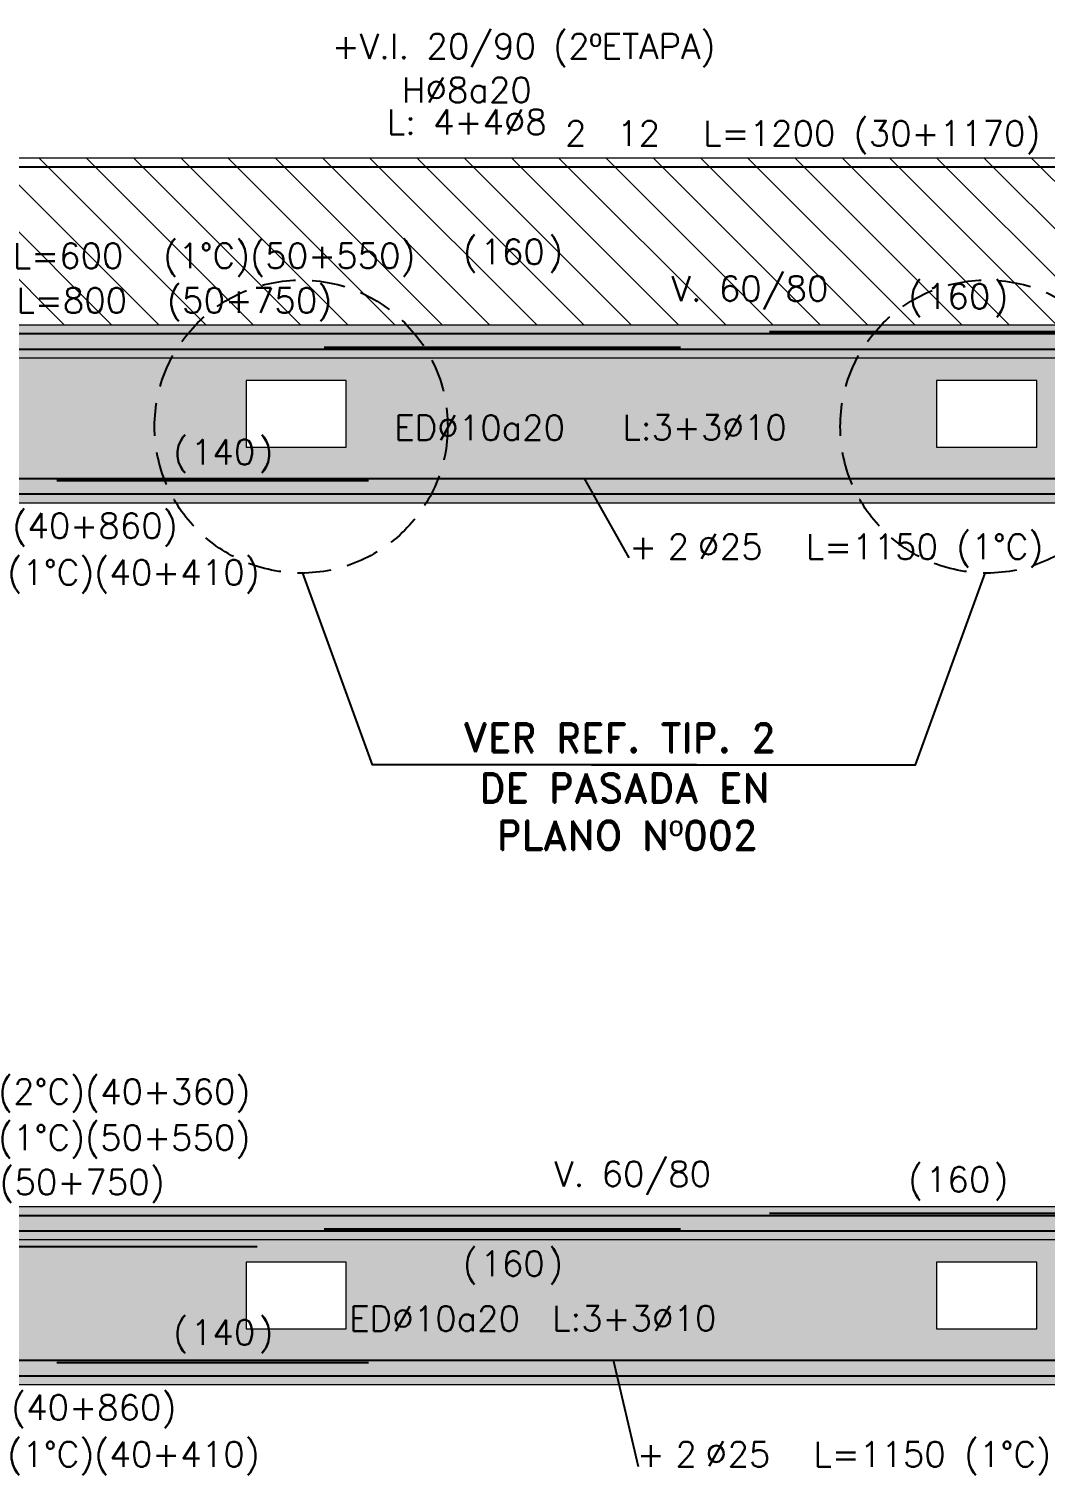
# Model space of a CAD drawing. Extents: x -58 to 5689, y 66 to 4123.
# Drawn here: x 612 to 1068, y 2899 to 3548 of the extents above; entities that cross this region are included whole.
import ezdxf
from ezdxf.enums import TextEntityAlignment as Align
from ezdxf.xclip import XClip

# ---------------------------------------------------------------- set-up
doc = ezdxf.new("R2010")
doc.units = 0
doc.header["$LTSCALE"] = 30
doc.header["$MEASUREMENT"] = 0
doc.header["$XCLIPFRAME"] = 0
doc.linetypes.add("EJE3-3'$0$DASHED", pattern=[0.75, 0.5, -0.25])
doc.linetypes.add("EJE3-3'$0$RLE-PROYECCION", pattern=[0.71438, 0.47625, -0.23813])
doc.layers.get('0').update_dxf_attribs({"linetype": 'CONTINUOUS'})
for name, color, linetype in [("EJE3-3'$0$CORTES", 5, 'CONTINUOUS'), ("EJE3-3'$0$RLA-CONTORNOS", 3, 'CONTINUOUS'), ("EJE3-3'$0$RLA-FE", 7, 'CONTINUOUS'), ("EJE3-3'$0$RLA-TEXTOS-FE", 9, 'CONTINUOUS')]:
    doc.layers.add(name, color=color, linetype=linetype)
doc.layers.add("EJE3-3'$0$RLA-ACHURADO", color=30, linetype="EJE3-3'$0$RLE-PROYECCION", lineweight=15, transparency=0.7)
doc.layers.add("EJE3-3'$0$RLA-CONTORNO", color=30, linetype='CONTINUOUS', lineweight=15)
doc.layers.add("EJE3-3'$0$RLA-TEXTOS-1", color=9, linetype='CONTINUOUS', lineweight=9)
doc.styles.add("EJE3-3'$0$RomanD", font='romand.shx', dxfattribs={"height": 31.5})
doc.styles.add("EJE3-3'$0$RomanS", font='romans.shx', dxfattribs={"height": 11.25})
pattern_1 = [(0, (-1824.927, -1302.188), (20.32, 5.08), [1.676, -13.564, 1.676, -13.564, -81.28]), (0, (-1824.927, -1302.188), (20.32, 5.08), [-30.48, 1.676, -28.804, 1.676, -13.564, -35.56]), (0, (-1824.927, -1302.188), (20.32, 5.08), [-76.2, 1.676, -8.484, 1.676, -23.724]), (120, (-1817.307, -1299.648), (-14.559409, 15.057636), [1.676, -13.564, 1.676, -13.564, -81.28]), (120, (-1817.307, -1299.648), (-14.559409, 15.057636), [-30.48, 1.676, -28.804, 1.676, -13.564, -35.56]), (120, (-1817.307, -1299.648), (-14.559409, 15.057636), [-76.2, 1.676, -8.484, 1.676, -23.724]), (240, (-1814.767, -1289.488), (-5.760591, -20.137636), [1.676, -13.564, 1.676, -13.564, -81.28]), (240, (-1814.767, -1289.488), (-5.760591, -20.137636), [-30.48, 1.676, -28.804, 1.676, -13.564, -35.56]), (240, (-1814.767, -1289.488), (-5.760591, -20.137636), [-76.2, 1.676, -8.484, 1.676, -23.724])]

# ---------------------------------------------------------------- blocks, each defined once
blk = doc.blocks.new('*U210')
at = {"layer": "EJE3-3'$0$RLA-FE"}
for p, q in [((0, 0), (668.21, 0)), ((668.21, 0), (718.21, 0))]:
    blk.add_line(p, q, dxfattribs=at)
at = {"layer": "EJE3-3'$0$RLA-FE", "color": 3, "style": "EJE3-3'$0$RomanS", "flags": 8}
for tag, p in [('F=', (124.73, 9.32)), ('NUM', (139.14, 9.32))]:
    blk.add_attdef(tag, text='', height=11.25, dxfattribs=at).set_placement(p, align=Align.RIGHT)
at = {"layer": "EJE3-3'$0$RLA-FE", "color": 3, "style": "EJE3-3'$0$RomanS"}
for tag, p, flags in [('PHI', (143.03, 9.54), 14), ('DIAM', (152.89, 9.32), 12), ('MINUS', (174.91, 9.32), 13), ('TEXTO_FE1', (182.36, 9.32), 8), ('MARK', (188.3, 9.32), 13), ('TEXTO_FE2', (244.28, 9.34), 8), ('TIPO', (373.8, -75.78), 13), ('NVECES', (359.93, -94.72), 13), ('NUMFE', (363.86, -114.48), 13), ('CAPA', (372.06, -133.6), 13), ('DESPLAZA', (278.34, -151.59), 13), ('ESPACIO', (284.39, -169.95), 13), ('CANT', (298.23, -188.75), 13)]:
    blk.add_attdef(tag, p, '', height=11.25, dxfattribs=dict(at, flags=flags))
blk = doc.blocks.new('*U217')
at = {"layer": "EJE3-3'$0$RLA-FE"}
for q in [(0, 0), (1068.21, 0)]:
    blk.add_line((0, 0), q, dxfattribs=at)
at = {"layer": "EJE3-3'$0$RLA-FE", "color": 3, "style": "EJE3-3'$0$RomanS", "flags": 8}
for tag, p in [('F=', (240.55, 9.32)), ('NUM', (254.96, 9.32))]:
    blk.add_attdef(tag, text='', height=11.25, dxfattribs=at).set_placement(p, align=Align.RIGHT)
at = {"layer": "EJE3-3'$0$RLA-FE", "color": 3, "style": "EJE3-3'$0$RomanS"}
for tag, p, flags in [('PHI', (258.85, 9.54), 14), ('DIAM', (268.71, 9.32), 12), ('MINUS', (290.73, 9.32), 13), ('TEXTO_FE1', (295.36, 9.32), 8), ('MARK', (304.12, 9.32), 13), ('TEXTO_FE2', (374.94, 9.34), 8), ('TIPO', (573.8, -75.78), 13), ('NVECES', (559.93, -94.72), 13), ('NUMFE', (563.86, -114.48), 13), ('CAPA', (572.06, -133.6), 13), ('DESPLAZA', (278.34, -151.59), 13), ('ESPACIO', (284.39, -169.95), 13), ('CANT', (298.23, -188.75), 13)]:
    blk.add_attdef(tag, p, '', height=11.25, dxfattribs=dict(at, flags=flags))
blk = doc.blocks.new('*U214')
at = {"layer": "EJE3-3'$0$RLA-FE", "color": 6}
blk.add_line((0, 1), (160, 1), dxfattribs=at)
at = {"layer": "EJE3-3'$0$RLA-FE", "color": 3, "style": "EJE3-3'$0$RomanS", "flags": 8}
for tag, p in [('(', (65.66, 10.51)), ('EMP', (84.68, 10.51)), (')', (103.99, 10.51))]:
    blk.add_attdef(tag, text='', height=11.25, dxfattribs=at).set_placement(p, align=Align.CENTER)
blk = doc.blocks.new('*U211')
at = {"layer": "EJE3-3'$0$RLA-FE"}
for p, q in [((0, 0), (468.21, 0)), ((468.21, 0), (518.21, 0)), ((518.21, 0), (550, 0)), ((550, 0), (550, 0))]:
    blk.add_line(p, q, dxfattribs=at)
at = {"layer": "EJE3-3'$0$RLA-FE", "color": 3, "style": "EJE3-3'$0$RomanS", "flags": 8}
for tag, p in [('F=', (124.08, 36.32)), ('NUM', (138.49, 36.32))]:
    blk.add_attdef(tag, text='', height=11.25, dxfattribs=at).set_placement(p, align=Align.RIGHT)
at = {"layer": "EJE3-3'$0$RLA-FE", "color": 3, "style": "EJE3-3'$0$RomanS"}
for tag, p, flags in [('PHI', (142.38, 36.54), 14), ('DIAM', (152.24, 36.32), 12), ('MINUS', (174.26, 36.32), 13), ('TEXTO_FE1', (183.24, 36.32), 8), ('MARK', (187.65, 36.32), 13), ('TEXTO_FE2', (243.67, 36.34), 8), ('TIPO', (273.8, -75.78), 13), ('NVECES', (259.93, -94.72), 13), ('NUMFE', (263.86, -114.48), 13), ('CAPA', (272.06, -133.6), 13), ('DESPLAZA', (278.34, -151.59), 13), ('ESPACIO', (284.39, -169.95), 13), ('CANT', (298.23, -188.75), 13)]:
    blk.add_attdef(tag, p, '', height=11.25, dxfattribs=dict(at, flags=flags))
blk = doc.blocks.new('*U218')
at = {"layer": "EJE3-3'$0$RLA-FE"}
for q in [(0, 0), (1068.21, 0)]:
    blk.add_line((0, 0), q, dxfattribs=at)
at = {"layer": "EJE3-3'$0$RLA-FE", "color": 3, "style": "EJE3-3'$0$RomanS", "flags": 8}
for tag, p in [('F=', (440.69, 36.32)), ('NUM', (455.1, 36.32))]:
    blk.add_attdef(tag, text='', height=11.25, dxfattribs=at).set_placement(p, align=Align.RIGHT)
at = {"layer": "EJE3-3'$0$RLA-FE", "color": 3, "style": "EJE3-3'$0$RomanS"}
for tag, p, flags in [('PHI', (459, 36.54), 14), ('DIAM', (468.85, 36.32), 12), ('MINUS', (490.87, 36.32), 13), ('TEXTO_FE1', (494.85, 36.32), 8), ('MARK', (504.26, 36.32), 13), ('TEXTO_FE2', (562.37, 36.34), 8), ('TIPO', (573.8, -75.78), 13), ('NVECES', (559.93, -94.72), 13), ('NUMFE', (563.86, -114.48), 13), ('CAPA', (572.06, -133.6), 13), ('DESPLAZA', (278.34, -151.59), 13), ('ESPACIO', (284.39, -169.95), 13), ('CANT', (298.23, -188.75), 13)]:
    blk.add_attdef(tag, p, '', height=11.25, dxfattribs=dict(at, flags=flags))
blk = doc.blocks.new('*U213')
at = {"layer": "EJE3-3'$0$RLA-FE", "color": 6}
blk.add_line((0, 1), (160, 1), dxfattribs=at)
at = {"layer": "EJE3-3'$0$RLA-FE", "color": 3, "style": "EJE3-3'$0$RomanS", "flags": 8}
for tag, p in [('(', (65.66, -20.28)), ('EMP', (84.68, -20.28)), (')', (103.99, -20.28))]:
    blk.add_attdef(tag, text='', height=11.25, dxfattribs=at).set_placement(p, align=Align.CENTER)
blk = doc.blocks.new('*U212')
at = {"layer": "EJE3-3'$0$RLA-FE"}
for p, q in [((0, -40), (0, 0)), ((0, 0), (278.21, 0)), ((278.21, 0), (328.21, 0)), ((328.21, 0), (360, 0)), ((360, 0), (360, 0))]:
    blk.add_line(p, q, dxfattribs=at)
at = {"layer": "EJE3-3'$0$RLA-FE", "color": 3, "style": "EJE3-3'$0$RomanS", "flags": 8}
for tag, p in [('F=', (125.43, 63.98)), ('NUM', (139.84, 63.98))]:
    blk.add_attdef(tag, text='', height=11.25, dxfattribs=at).set_placement(p, align=Align.RIGHT)
at = {"layer": "EJE3-3'$0$RLA-FE", "color": 3, "style": "EJE3-3'$0$RomanS"}
for tag, p, flags in [('PHI', (143.73, 64.2), 14), ('DIAM', (153.59, 63.98), 12), ('MINUS', (175.61, 63.98), 13), ('TEXTO_FE1', (183.35, 63.98), 8), ('MARK', (189, 63.98), 13), ('TEXTO_FE2', (243.67, 64), 8), ('TIPO', (178.8, -75.78), 13), ('NVECES', (164.93, -94.72), 13), ('NUMFE', (168.86, -114.48), 13), ('CAPA', (177.06, -133.6), 13), ('DESPLAZA', (278.34, -151.59), 13), ('ESPACIO', (284.39, -169.95), 13), ('CANT', (298.23, -188.75), 13)]:
    blk.add_attdef(tag, p, '', height=11.25, dxfattribs=dict(at, flags=flags))
blk = doc.blocks.new('*U215')
at = {"layer": "EJE3-3'$0$RLA-FE"}
blk.add_line((0, 0), (778.21, 0), dxfattribs=at)
at = {"layer": "EJE3-3'$0$RLA-FE", "color": 3, "style": "EJE3-3'$0$RomanS", "flags": 8}
for tag, p in [('F=', (115.14, -19.89)), ('NUM', (129.55, -19.89))]:
    blk.add_attdef(tag, text='', height=11.25, dxfattribs=at).set_placement(p, align=Align.RIGHT)
at = {"layer": "EJE3-3'$0$RLA-FE", "color": 3, "style": "EJE3-3'$0$RomanS"}
for tag, p, flags in [('PHI', (133.45, -19.68), 12), ('DIAM', (143.3, -19.89), 12), ('MINUS', (165.32, -19.89), 13), ('MARK', (178.71, -19.89), 13), ('TEXTO_FE1', (182.01, -19.89), 8), ('TEXTO_FE2', (249.54, -19.88), 8), ('TIPO', (428.8, -57.92), 13), ('NVECES', (414.93, -76.86), 13), ('NUMFE', (418.86, -96.62), 13), ('CAPA', (427.06, -115.74), 13), ('DESPLAZA', (277.18, -134.17), 13), ('ESPACIO', (283.22, -152.53), 13), ('CANT', (297.06, -171.33), 13)]:
    blk.add_attdef(tag, p, '', height=11.25, dxfattribs=dict(at, flags=flags))
blk = doc.blocks.new('*U72')
at = {"layer": "EJE3-3'$0$RLA-FE"}
for p, q in [((0, 40), (0, 0)), ((0, 0), (328.21, 0)), ((328.21, 0), (378.21, 0)), ((378.21, 0), (410, 0)), ((410, 0), (410, 0))]:
    blk.add_line(p, q, dxfattribs=at)
at = {"layer": "EJE3-3'$0$RLA-FE", "color": 3, "style": "EJE3-3'$0$RomanS", "flags": 8}
for tag, p in [('F=', (113.44, -47.89)), ('NUM', (127.85, -47.89))]:
    blk.add_attdef(tag, text='', height=11.25, dxfattribs=at).set_placement(p, align=Align.RIGHT)
at = {"layer": "EJE3-3'$0$RLA-FE", "color": 3, "style": "EJE3-3'$0$RomanS"}
for tag, p, flags in [('PHI', (131.74, -47.68), 12), ('DIAM', (141.6, -47.89), 12), ('MINUS', (163.62, -47.89), 13), ('MARK', (177.01, -47.89), 13), ('TEXTO_FE1', (180.31, -47.89), 8), ('TEXTO_FE2', (247.83, -47.88), 8), ('TIPO', (203.8, -57.92), 13), ('NVECES', (189.93, -76.86), 13), ('NUMFE', (193.86, -96.62), 13), ('CAPA', (202.06, -115.74), 13), ('DESPLAZA', (277.18, -134.17), 13), ('ESPACIO', (283.22, -152.53), 13), ('CANT', (297.06, -171.33), 13)]:
    blk.add_attdef(tag, p, '', height=11.25, dxfattribs=dict(at, flags=flags))
blk = doc.blocks.new('*U216')
at = {"layer": "EJE3-3'$0$RLA-FE"}
for q in [(0, 0), (918.21, 0)]:
    blk.add_line((0, 0), q, dxfattribs=at)
at = {"layer": "EJE3-3'$0$RLA-FE", "color": 3, "style": "EJE3-3'$0$RomanS", "flags": 8}
for tag, p in [('F=', (273, -47.89)), ('NUM', (287.4, -47.89))]:
    blk.add_attdef(tag, text='', height=11.25, dxfattribs=at).set_placement(p, align=Align.RIGHT)
at = {"layer": "EJE3-3'$0$RLA-FE", "color": 3, "style": "EJE3-3'$0$RomanS"}
for tag, p, flags in [('PHI', (291.3, -47.68), 12), ('DIAM', (301.16, -47.89), 12), ('MINUS', (323.17, -47.89), 13), ('MARK', (336.57, -47.89), 13), ('TEXTO_FE1', (339.87, -47.89), 8), ('TEXTO_FE2', (407.39, -47.88), 8), ('TIPO', (498.8, -57.92), 13), ('NVECES', (484.93, -76.86), 13), ('NUMFE', (488.86, -96.62), 13), ('CAPA', (497.06, -115.74), 13), ('DESPLAZA', (277.18, -134.17), 13), ('ESPACIO', (283.22, -152.53), 13), ('CANT', (297.06, -171.33), 13)]:
    blk.add_attdef(tag, p, '', height=11.25, dxfattribs=dict(at, flags=flags))
blk = doc.blocks.new('*U127')
at = {"layer": "EJE3-3'$0$RLA-FE", "color": 6}
blk.add_line((0, -1), (140, -1), dxfattribs=at)
at = {"layer": "EJE3-3'$0$RLA-FE", "color": 3, "style": "EJE3-3'$0$RomanS", "flags": 8}
for tag, p in [('(', (55.66, 6.8)), (')', (93.99, 6.8)), ('EMP', (74.68, 6.8))]:
    blk.add_attdef(tag, text='', height=11.25, dxfattribs=at).set_placement(p, align=Align.CENTER)
blk = doc.blocks.new('*U166')
at = {"layer": "EJE3-3'$0$RLA-FE"}
for p, q in [((0, 0), (668.21, 0)), ((668.21, 0), (718.21, 0))]:
    blk.add_line(p, q, dxfattribs=at)
at = {"layer": "EJE3-3'$0$RLA-FE", "color": 3, "style": "EJE3-3'$0$RomanS", "flags": 8}
for tag, p in [('F=', (185.1, 9.32)), ('NUM', (199.51, 9.32))]:
    blk.add_attdef(tag, text='', height=11.25, dxfattribs=at).set_placement(p, align=Align.RIGHT)
at = {"layer": "EJE3-3'$0$RLA-FE", "color": 3, "style": "EJE3-3'$0$RomanS"}
for tag, p, flags in [('PHI', (203.41, 9.54), 14), ('DIAM', (213.26, 9.32), 12), ('MINUS', (235.28, 9.32), 13), ('MARK', (248.67, 9.32), 13), ('TEXTO_FE1', (251.97, 9.32), 8), ('TEXTO_FE2', (319.49, 9.34), 8), ('TIPO', (373.8, -75.78), 13), ('NVECES', (359.93, -94.72), 13), ('NUMFE', (363.86, -114.48), 13), ('CAPA', (372.06, -133.6), 13), ('DESPLAZA', (278.34, -151.59), 13), ('ESPACIO', (284.39, -169.95), 13), ('CANT', (298.23, -188.75), 13)]:
    blk.add_attdef(tag, p, '', height=11.25, dxfattribs=dict(at, flags=flags))
blk = doc.blocks.new('*U171')
at = {"layer": "EJE3-3'$0$RLA-FE"}
for q in [(0, 0), (1068.21, 0)]:
    blk.add_line((0, 0), q, dxfattribs=at)
at = {"layer": "EJE3-3'$0$RLA-FE", "color": 3, "style": "EJE3-3'$0$RomanS", "flags": 8}
for tag, p in [('F=', (390.35, 7.97)), ('NUM', (404.76, 7.97))]:
    blk.add_attdef(tag, text='', height=11.25, dxfattribs=at).set_placement(p, align=Align.RIGHT)
at = {"layer": "EJE3-3'$0$RLA-FE", "color": 3, "style": "EJE3-3'$0$RomanS"}
for tag, p, flags in [('PHI', (408.66, 8.18), 14), ('DIAM', (418.51, 7.97), 12), ('MINUS', (440.53, 7.97), 13), ('MARK', (453.92, 7.97), 13), ('TEXTO_FE1', (472.06, 7.97), 8), ('TEXTO_FE2', (524.74, 7.99), 8), ('TIPO', (573.8, -75.78), 13), ('NVECES', (559.93, -94.72), 13), ('NUMFE', (563.86, -114.48), 13), ('CAPA', (572.06, -133.6), 13), ('DESPLAZA', (278.34, -151.59), 13), ('ESPACIO', (284.39, -169.95), 13), ('CANT', (298.23, -188.75), 13)]:
    blk.add_attdef(tag, p, '', height=11.25, dxfattribs=dict(at, flags=flags))
blk = doc.blocks.new('*U121')
at = {"layer": "EJE3-3'$0$RLA-FE", "color": 6}
blk.add_line((0, 1), (160, 1), dxfattribs=at)
at = {"layer": "EJE3-3'$0$RLA-FE", "color": 3, "style": "EJE3-3'$0$RomanS", "flags": 8}
for tag, p in [('(', (65.66, 11.14)), ('EMP', (84.68, 11.14)), (')', (103.99, 11.14))]:
    blk.add_attdef(tag, text='', height=11.25, dxfattribs=at).set_placement(p, align=Align.CENTER)
blk = doc.blocks.new('*U73')
at = {"layer": "EJE3-3'$0$RLA-FE"}
for p, q in [((0, 0), (468.21, 0)), ((468.21, 0), (518.21, 0)), ((518.21, 0), (550, 0)), ((550, 0), (550, 0))]:
    blk.add_line(p, q, dxfattribs=at)
at = {"layer": "EJE3-3'$0$RLA-FE", "color": 3, "style": "EJE3-3'$0$RomanS", "flags": 8}
for tag, p in [('F=', (183.44, 36.32)), ('NUM', (197.85, 36.32))]:
    blk.add_attdef(tag, text='', height=11.25, dxfattribs=at).set_placement(p, align=Align.RIGHT)
at = {"layer": "EJE3-3'$0$RLA-FE", "color": 3, "style": "EJE3-3'$0$RomanS"}
for tag, p, flags in [('PHI', (201.74, 36.54), 14), ('DIAM', (211.6, 36.32), 12), ('MINUS', (233.62, 36.32), 13), ('MARK', (247.01, 36.32), 13), ('TEXTO_FE1', (250.31, 36.32), 8), ('TEXTO_FE2', (317.83, 36.34), 8), ('TIPO', (273.8, -75.78), 13), ('NVECES', (259.93, -94.72), 13), ('NUMFE', (263.86, -114.48), 13), ('CAPA', (272.06, -133.6), 13), ('DESPLAZA', (278.34, -151.59), 13), ('ESPACIO', (284.39, -169.95), 13), ('CANT', (298.23, -188.75), 13)]:
    blk.add_attdef(tag, p, '', height=11.25, dxfattribs=dict(at, flags=flags))
blk = doc.blocks.new('*U172')
at = {"layer": "EJE3-3'$0$RLA-FE"}
for q in [(0, 0), (1068.21, 0)]:
    blk.add_line((0, 0), q, dxfattribs=at)
at = {"layer": "EJE3-3'$0$RLA-FE", "color": 3, "style": "EJE3-3'$0$RomanS", "flags": 8}
for tag, p in [('F=', (590.72, 31.73)), ('NUM', (605.13, 31.73))]:
    blk.add_attdef(tag, text='', height=11.25, dxfattribs=at).set_placement(p, align=Align.RIGHT)
at = {"layer": "EJE3-3'$0$RLA-FE", "color": 3, "style": "EJE3-3'$0$RomanS"}
for tag, p, flags in [('PHI', (609.02, 31.95), 14), ('DIAM', (618.88, 31.73), 12), ('MINUS', (640.9, 31.73), 13), ('MARK', (654.29, 31.73), 13), ('TEXTO_FE1', (670.8, 31.73), 8), ('TEXTO_FE2', (741.31, 31.75), 8), ('TIPO', (573.8, -75.78), 13), ('NVECES', (559.93, -94.72), 13), ('NUMFE', (563.86, -114.48), 13), ('CAPA', (572.06, -133.6), 13), ('DESPLAZA', (278.34, -151.59), 13), ('ESPACIO', (284.39, -169.95), 13), ('CANT', (298.23, -188.75), 13)]:
    blk.add_attdef(tag, p, '', height=11.25, dxfattribs=dict(at, flags=flags))
blk = doc.blocks.new('*U118')
at = {"layer": "EJE3-3'$0$RLA-FE", "color": 6}
blk.add_line((0, 1), (160, 1), dxfattribs=at)
at = {"layer": "EJE3-3'$0$RLA-FE", "color": 3, "style": "EJE3-3'$0$RomanS", "flags": 8}
for tag, p in [('(', (65.66, 38.14)), ('EMP', (84.68, 38.14)), (')', (103.99, 38.14))]:
    blk.add_attdef(tag, text='', height=11.25, dxfattribs=at).set_placement(p, align=Align.CENTER)
blk = doc.blocks.new('*U158')
at = {"layer": "EJE3-3'$0$RLA-FE"}
blk.add_line((0, 0), (778.21, 0), dxfattribs=at)
at = {"layer": "EJE3-3'$0$RLA-FE", "color": 3, "style": "EJE3-3'$0$RomanS", "flags": 8}
for tag, p in [('F=', (115.68, -19.89)), ('NUM', (130.09, -19.89))]:
    blk.add_attdef(tag, text='', height=11.25, dxfattribs=at).set_placement(p, align=Align.RIGHT)
at = {"layer": "EJE3-3'$0$RLA-FE", "color": 3, "style": "EJE3-3'$0$RomanS"}
for tag, p, flags in [('PHI', (133.98, -19.68), 12), ('DIAM', (143.84, -19.89), 12), ('MINUS', (165.86, -19.89), 13), ('MARK', (179.25, -19.89), 13), ('TEXTO_FE1', (182.55, -19.89), 8), ('TEXTO_FE2', (250.07, -19.88), 8), ('TIPO', (428.8, -57.92), 13), ('NVECES', (414.93, -76.86), 13), ('NUMFE', (418.86, -96.62), 13), ('CAPA', (427.06, -115.74), 13), ('DESPLAZA', (277.18, -134.17), 13), ('ESPACIO', (283.22, -152.53), 13), ('CANT', (297.06, -171.33), 13)]:
    blk.add_attdef(tag, p, '', height=11.25, dxfattribs=dict(at, flags=flags))
blk = doc.blocks.new('*U159')
at = {"layer": "EJE3-3'$0$RLA-FE"}
for q in [(0, 0), (918.21, 0)]:
    blk.add_line((0, 0), q, dxfattribs=at)
at = {"layer": "EJE3-3'$0$RLA-FE", "color": 3, "style": "EJE3-3'$0$RomanS", "flags": 8}
for tag, p in [('F=', (269.52, -36.3)), ('NUM', (283.93, -36.3))]:
    blk.add_attdef(tag, text='', height=11.25, dxfattribs=at).set_placement(p, align=Align.RIGHT)
at = {"layer": "EJE3-3'$0$RLA-FE", "color": 3, "style": "EJE3-3'$0$RomanS"}
for tag, p, flags in [('PHI', (287.83, -36.08), 12), ('DIAM', (297.68, -36.3), 12), ('MINUS', (319.7, -36.3), 13), ('MARK', (333.09, -36.3), 13), ('TEXTO_FE1', (336.39, -36.3), 8), ('TEXTO_FE2', (403.92, -36.28), 8), ('TIPO', (498.8, -57.92), 13), ('NVECES', (484.93, -76.86), 13), ('NUMFE', (488.86, -96.62), 13), ('CAPA', (497.06, -115.74), 13), ('DESPLAZA', (277.18, -134.17), 13), ('ESPACIO', (283.22, -152.53), 13), ('CANT', (297.06, -171.33), 13)]:
    blk.add_attdef(tag, p, '', height=11.25, dxfattribs=dict(at, flags=flags))
blk = doc.blocks.new('*U157')
at = {"layer": "EJE3-3'$0$RLA-FE", "color": 6}
blk.add_line((0, -1), (140, -1), dxfattribs=at)
at = {"layer": "EJE3-3'$0$RLA-FE", "color": 3, "style": "EJE3-3'$0$RomanS", "flags": 8}
for tag, p in [('(', (55.66, 6.2)), (')', (93.99, 6.2)), ('EMP', (74.68, 6.2))]:
    blk.add_attdef(tag, text='', height=11.25, dxfattribs=at).set_placement(p, align=Align.CENTER)
blk = doc.blocks.new("EJE3-3'$0$A$C77AA4CF1")
at = {"layer": "EJE3-3'$0$CORTES", "color": 1, "linetype": 'Continuous'}
for points in [[(243.25, 38.09), (97.89, 38.09), (66.5, 124.27)], [(196.23, 38.09), (341.58, 38.09), (372.98, 124.27)]]:
    blk.add_lwpolyline(points, dxfattribs=at)
at = {"layer": "EJE3-3'$0$CORTES", "color": 1, "linetype": "EJE3-3'$0$DASHED"}
for centre in [(65.8, 190.07), (373.67, 190.07)]:
    blk.add_circle(centre, 65.8, dxfattribs=at)
at = {"layer": "EJE3-3'$0$CORTES", "color": 3, "style": "EJE3-3'$0$RomanD"}
for s, p in [('VER REF. TIP. 2', (138.54, 43.76)), ('DE PASADA EN', (145.85, 21.23)), ('PLANO Nº002', (153.64, 0))]:
    blk.add_text(s, height=13, dxfattribs=at).set_placement(p)
blk = doc.blocks.new('*U423')
at = {"layer": "EJE3-3'$0$RLA-FE"}
blk.add_line((0, 0), (1088.21, 0), dxfattribs=at)
at = {"layer": "EJE3-3'$0$RLA-FE", "color": 3, "style": "EJE3-3'$0$RomanS", "flags": 8}
for tag, p in [('F=', (493.44, 9.32)), ('NUM', (507.85, 9.32))]:
    blk.add_attdef(tag, text='', height=11.25, dxfattribs=at).set_placement(p, align=Align.RIGHT)
at = {"layer": "EJE3-3'$0$RLA-FE", "color": 3, "style": "EJE3-3'$0$RomanS"}
for tag, p, flags in [('PHI', (511.74, 9.54), 14), ('DIAM', (521.6, 9.32), 12), ('MINUS', (543.62, 9.32), 13), ('MARK', (557.01, 9.32), 13), ('TEXTO_FE1', (560.31, 9.32), 8), ('TEXTO_FE2', (627.83, 9.34), 8), ('TIPO', (583.8, -75.78), 13), ('NVECES', (569.93, -94.72), 13), ('NUMFE', (573.86, -114.48), 13), ('CAPA', (582.06, -133.6), 13), ('DESPLAZA', (278.34, -151.59), 13), ('ESPACIO', (284.39, -169.95), 13), ('CANT', (298.23, -188.75), 13)]:
    blk.add_attdef(tag, p, '', height=11.25, dxfattribs=dict(at, flags=flags))
blk = doc.blocks.new("EJE3-3'")
at = {"layer": "EJE3-3'$0$RLA-ACHURADO"}
h = blk.add_hatch(dxfattribs=at)
h.set_pattern_fill('RLE-N_E__2_ETAPA', color=256, style=0, pattern_type=2)
h.set_pattern_definition([(315, (-1824.927, -1302.188), (10.6066, 10.6066), [])])
h.paths.add_polyline_path([(-2121.51, 1183), (-1388.52, 1183), (-1388.52, 1258), (-2409.52, 1258), (-2409.52, 1183), (-2359.52, 1183)], flags=0)
h = blk.add_hatch(dxfattribs=at)
h.set_pattern_fill('SAND - DENSE', color=256, style=0, pattern_type=2)
h.set_pattern_definition(pattern_1)
h.paths.add_polyline_path([(-424.52, 1168), (-424.52, 1183), (-2429.52, 1183), (-2429.52, 1168), (-429.52, 1168)], flags=0)
h = blk.add_hatch(dxfattribs=at)
h.set_pattern_fill('SAND - DENSE', color=256, style=0, pattern_type=2)
h.set_pattern_definition([(0, (-1824.926, -1302.188), (20.32, 5.08), [1.676, -13.564, 1.676, -13.564, -81.28]), (0, (-1824.926, -1302.188), (20.32, 5.08), [-30.48, 1.676, -28.804, 1.676, -13.564, -35.56]), (0, (-1824.926, -1302.188), (20.32, 5.08), [-76.2, 1.676, -8.484, 1.676, -23.724]), (120, (-1817.306, -1299.648), (-14.559409, 15.057636), [1.676, -13.564, 1.676, -13.564, -81.28]), (120, (-1817.306, -1299.648), (-14.559409, 15.057636), [-30.48, 1.676, -28.804, 1.676, -13.564, -35.56]), (120, (-1817.306, -1299.648), (-14.559409, 15.057636), [-76.2, 1.676, -8.484, 1.676, -23.724]), (240, (-1814.766, -1289.488), (-5.760591, -20.137636), [1.676, -13.564, 1.676, -13.564, -81.28]), (240, (-1814.766, -1289.488), (-5.760591, -20.137636), [-30.48, 1.676, -28.804, 1.676, -13.564, -35.56]), (240, (-1814.766, -1289.488), (-5.760591, -20.137636), [-76.2, 1.676, -8.484, 1.676, -23.724])])
h.paths.add_polyline_path([(-1717.02, 1158), (-1717.02, 1128), (-1762.02, 1128), (-1762.02, 1158)])
h.paths.add_polyline_path([(-2359.52, 1103), (-1429.52, 1103), (-1429.52, 1168), (-2359.52, 1168)])
h.paths.add_polyline_path([(-2027.02, 1158), (-2027.02, 1128), (-2072.02, 1128), (-2072.02, 1158)])
h = blk.add_hatch(dxfattribs=at)
h.set_pattern_fill('SAND - DENSE', color=256, style=0, pattern_type=2)
h.set_pattern_definition(pattern_1)
h.paths.add_polyline_path([(-2359.52, 772), (-1424.52, 772), (-1424.52, 787), (-2429.52, 787), (-2429.52, 772)], flags=0)
h = blk.add_hatch(dxfattribs=at)
h.set_pattern_fill('SAND - DENSE', color=256, style=0, pattern_type=2)
h.set_pattern_definition(pattern_1)
h.paths.add_polyline_path([(-1717.02, 762), (-1717.02, 732), (-1762.02, 732), (-1762.02, 762)])
h.paths.add_polyline_path([(-2359.52, 707), (-1429.52, 707), (-1429.52, 772), (-2359.52, 772)])
h.paths.add_polyline_path([(-2027.02, 762), (-2027.02, 732), (-2072.02, 732), (-2072.02, 762)])
at = {"layer": "EJE3-3'$0$RLA-CONTORNO"}
for p, q in [((-2409.52, 1258), (-1388.52, 1258)), ((-2429.52, 1183), (-424.52, 1183)), ((-1429.52, 1168), (-2359.52, 1168)), ((-2359.52, 1103), (-1429.52, 1103)), ((-2359.52, 787), (-1429.52, 787)), ((-1429.52, 772), (-2359.52, 772)), ((-2359.52, 707), (-1429.52, 707))]:
    blk.add_line(p, q, dxfattribs=at)
for points in [[(-2072.02, 1128), (-2027.02, 1128), (-2027.02, 1158), (-2072.02, 1158)], [(-1762.02, 1128), (-1717.02, 1128), (-1717.02, 1158), (-1762.02, 1158)], [(-2072.02, 732), (-2027.02, 732), (-2027.02, 762), (-2072.02, 762)], [(-1762.02, 732), (-1717.02, 732), (-1717.02, 762), (-1762.02, 762)]]:
    blk.add_lwpolyline(points, close=True, dxfattribs=at)
at = {"layer": "EJE3-3'$0$RLA-CONTORNOS", "color": 2}
for p, q in [((-1899.98, 1078.28), (-1920.11, 1114)), ((-1895.81, 670.11), (-1907.01, 718))]:
    blk.add_line(p, q, dxfattribs=at)
ref = blk.add_blockref('*U118', (-2037.02, 1172))
ref.add_attrib('EMP', '160', dxfattribs={"layer": "EJE3-3'$0$RLA-FE", "color": 3, "height": 11.25, "style": "EJE3-3'$0$RomanS"}).set_placement((-1952.34, 1210.14), align=Align.CENTER)
ref.add_attrib('(', '(', dxfattribs={"layer": "EJE3-3'$0$RLA-FE", "color": 3, "height": 11.25, "style": "EJE3-3'$0$RomanS"}).set_placement((-1971.36, 1210.14), align=Align.CENTER)
ref.add_attrib(')', ')', dxfattribs={"layer": "EJE3-3'$0$RLA-FE", "color": 3, "height": 11.25, "style": "EJE3-3'$0$RomanS"}).set_placement((-1933.02, 1210.14), align=Align.CENTER)
ref = blk.add_blockref('*U213', (-2037.02, 776))
ref.add_attrib('EMP', '160', dxfattribs={"layer": "EJE3-3'$0$RLA-FE", "color": 3, "height": 11.25, "style": "EJE3-3'$0$RomanS"}).set_placement((-1952.34, 755.72), align=Align.CENTER)
ref.add_attrib('(', '(', dxfattribs={"layer": "EJE3-3'$0$RLA-FE", "color": 3, "height": 11.25, "style": "EJE3-3'$0$RomanS"}).set_placement((-1971.36, 755.72), align=Align.CENTER)
ref.add_attrib(')', ')', dxfattribs={"layer": "EJE3-3'$0$RLA-FE", "color": 3, "height": 11.25, "style": "EJE3-3'$0$RomanS"}).set_placement((-1933.02, 755.72), align=Align.CENTER)
at = {"layer": "EJE3-3'$0$RLA-FE"}
ref = blk.add_blockref('*U423', (-2427.02, 1254), dxfattribs=at)
ref.add_attrib('DIAM', '12', (-1905.42, 1263.32), dxfattribs={"color": 3, "height": 11.25, "style": "EJE3-3'$0$RomanS"})
ref.add_attrib('NUM', '2', dxfattribs={"color": 3, "height": 11.25, "style": "EJE3-3'$0$RomanS"}).set_placement((-1919.17, 1263.32), align=Align.RIGHT)
ref.add_attrib('TEXTO_FE1', 'L=1200', (-1866.71, 1263.32), dxfattribs={"color": 3, "height": 11.25, "style": "EJE3-3'$0$RomanS"})
ref.add_attrib('TEXTO_FE2', '(30+1170)', (-1799.19, 1263.34), dxfattribs={"color": 3, "height": 11.25, "style": "EJE3-3'$0$RomanS"})
ref = blk.add_blockref('*U73', (-2427.02, 1172), dxfattribs=at)
ref.add_attrib('TEXTO_FE1', 'L=600', (-2176.71, 1208.32), dxfattribs={"color": 3, "height": 11.25, "style": "EJE3-3'$0$RomanS"})
ref.add_attrib('TEXTO_FE2', '(1°C)(50+550)', (-2109.19, 1208.34), dxfattribs={"color": 3, "height": 11.25, "style": "EJE3-3'$0$RomanS"})
for name, p in [('*U172', (-2037.02, 1172)), ('*U171', (-1837.02, 1179)), ('*U218', (-2037.02, 776)), ('*U217', (-1837.02, 783))]:
    blk.add_blockref(name, p, dxfattribs=at)
ref = blk.add_blockref('*U166', (-2427.02, 1179), dxfattribs=at)
ref.add_attrib('TEXTO_FE1', 'L=800', (-2175.05, 1188.32), dxfattribs={"color": 3, "height": 11.25, "style": "EJE3-3'$0$RomanS"})
ref.add_attrib('TEXTO_FE2', '(50+750)', (-2107.53, 1188.34), dxfattribs={"color": 3, "height": 11.25, "style": "EJE3-3'$0$RomanS"})
ref = blk.add_blockref('*U121', (-1837.02, 1179), dxfattribs=at)
ref.add_attrib('EMP', '160', dxfattribs={"color": 3, "height": 11.25, "style": "EJE3-3'$0$RomanS"}).set_placement((-1752.34, 1190.14), align=Align.CENTER)
ref.add_attrib('(', '(', dxfattribs={"color": 3, "height": 11.25, "style": "EJE3-3'$0$RomanS"}).set_placement((-1771.36, 1190.14), align=Align.CENTER)
ref.add_attrib(')', ')', dxfattribs={"color": 3, "height": 11.25, "style": "EJE3-3'$0$RomanS"}).set_placement((-1733.02, 1190.14), align=Align.CENTER)
ref = blk.add_blockref('*U72', (-2427.02, 1114), dxfattribs=at)
ref.add_attrib('DIAM', '18', (-2285.42, 1066.11), dxfattribs={"color": 3, "height": 11.25, "style": "EJE3-3'$0$RomanS"})
ref.add_attrib('NUM', '2', dxfattribs={"color": 3, "height": 11.25, "style": "EJE3-3'$0$RomanS"}).set_placement((-2299.17, 1066.11), align=Align.RIGHT)
ref.add_attrib('TEXTO_FE1', 'L=450', (-2246.71, 1066.11), dxfattribs={"color": 3, "height": 11.25, "style": "EJE3-3'$0$RomanS"})
ref.add_attrib('TEXTO_FE2', '(1°C)(40+410)', (-2179.19, 1066.12), dxfattribs={"color": 3, "height": 11.25, "style": "EJE3-3'$0$RomanS"})
ref.add_attrib('PHI', '%%C', (-2295.27, 1066.32), dxfattribs={"color": 3, "height": 11.25, "style": "EJE3-3'$0$RomanS"})
ref.add_attrib('F=', '+', dxfattribs={"color": 3, "height": 11.25, "style": "EJE3-3'$0$RomanS"}).set_placement((-2313.58, 1066.11), align=Align.RIGHT)
ref = blk.add_blockref('*U158', (-2427.02, 1107), dxfattribs=at)
ref.add_attrib('TEXTO_FE2', '(40+860)', (-2176.95, 1087.12), dxfattribs={"color": 3, "height": 11.25, "style": "EJE3-3'$0$RomanS"})
ref = blk.add_blockref('*U157', (-2157.02, 1114), dxfattribs=at)
ref.add_attrib('EMP', '140', dxfattribs={"color": 3, "height": 11.25, "style": "EJE3-3'$0$RomanS"}).set_placement((-2082.34, 1120.2), align=Align.CENTER)
ref.add_attrib('(', '(', dxfattribs={"color": 3, "height": 11.25, "style": "EJE3-3'$0$RomanS"}).set_placement((-2101.36, 1120.2), align=Align.CENTER)
ref.add_attrib(')', ')', dxfattribs={"color": 3, "height": 11.25, "style": "EJE3-3'$0$RomanS"}).set_placement((-2063.02, 1120.2), align=Align.CENTER)
ref = blk.add_blockref('*U159', (-2157.02, 1114), dxfattribs=at)
ref.add_attrib('DIAM', '25', (-1859.34, 1077.7), dxfattribs={"color": 3, "height": 11.25, "style": "EJE3-3'$0$RomanS"})
ref.add_attrib('NUM', '2', dxfattribs={"color": 3, "height": 11.25, "style": "EJE3-3'$0$RomanS"}).set_placement((-1873.09, 1077.7), align=Align.RIGHT)
ref.add_attrib('TEXTO_FE1', 'L=1150', (-1820.63, 1077.7), dxfattribs={"color": 3, "height": 11.25, "style": "EJE3-3'$0$RomanS"})
ref.add_attrib('TEXTO_FE2', '(1°C)', (-1753.1, 1077.72), dxfattribs={"color": 3, "height": 11.25, "style": "EJE3-3'$0$RomanS"})
ref.add_attrib('PHI', '%%C', (-1869.19, 1077.92), dxfattribs={"color": 3, "height": 11.25, "style": "EJE3-3'$0$RomanS"})
ref.add_attrib('F=', '+', dxfattribs={"color": 3, "height": 11.25, "style": "EJE3-3'$0$RomanS"}).set_placement((-1887.5, 1077.7), align=Align.RIGHT)
ref = blk.add_blockref('*U212', (-2427.02, 769), dxfattribs=at)
ref.add_attrib('DIAM', '22', (-2273.43, 832.98), dxfattribs={"color": 3, "height": 11.25, "style": "EJE3-3'$0$RomanS"})
ref.add_attrib('NUM', '2', dxfattribs={"color": 3, "height": 11.25, "style": "EJE3-3'$0$RomanS"}).set_placement((-2287.18, 832.98), align=Align.RIGHT)
ref.add_attrib('TEXTO_FE1', 'L=400', (-2243.67, 832.98), dxfattribs={"color": 3, "height": 11.25, "style": "EJE3-3'$0$RomanS"})
ref.add_attrib('TEXTO_FE2', '(2°C)(40+360)', (-2183.35, 833), dxfattribs={"color": 3, "height": 11.25, "style": "EJE3-3'$0$RomanS"})
ref.add_attrib('F=', '+', dxfattribs={"color": 3, "height": 11.25, "style": "EJE3-3'$0$RomanS"}).set_placement((-2301.59, 832.98), align=Align.RIGHT)
ref = blk.add_blockref('*U211', (-2427.02, 776), dxfattribs=at)
ref.add_attrib('TEXTO_FE2', '(1°C)(50+550)', (-2183.35, 812.34), dxfattribs={"color": 3, "height": 11.25, "style": "EJE3-3'$0$RomanS"})
ref = blk.add_blockref('*U210', (-2427.02, 783), dxfattribs=at)
ref.add_attrib('TEXTO_FE2', '(50+750)', (-2182.74, 792.34), dxfattribs={"color": 3, "height": 11.25, "style": "EJE3-3'$0$RomanS"})
ref = blk.add_blockref('*U214', (-1837.02, 783), dxfattribs=at)
ref.add_attrib('EMP', '160', dxfattribs={"color": 3, "height": 11.25, "style": "EJE3-3'$0$RomanS"}).set_placement((-1752.34, 793.51), align=Align.CENTER)
ref.add_attrib('(', '(', dxfattribs={"color": 3, "height": 11.25, "style": "EJE3-3'$0$RomanS"}).set_placement((-1771.36, 793.51), align=Align.CENTER)
ref.add_attrib(')', ')', dxfattribs={"color": 3, "height": 11.25, "style": "EJE3-3'$0$RomanS"}).set_placement((-1733.02, 793.51), align=Align.CENTER)
ref = blk.add_blockref('*U72', (-2427.02, 718), dxfattribs=at)
ref.add_attrib('DIAM', '18', (-2285.42, 670.11), dxfattribs={"color": 3, "height": 11.25, "style": "EJE3-3'$0$RomanS"})
ref.add_attrib('NUM', '2', dxfattribs={"color": 3, "height": 11.25, "style": "EJE3-3'$0$RomanS"}).set_placement((-2299.17, 670.11), align=Align.RIGHT)
ref.add_attrib('TEXTO_FE1', 'L=450', (-2246.71, 670.11), dxfattribs={"color": 3, "height": 11.25, "style": "EJE3-3'$0$RomanS"})
ref.add_attrib('TEXTO_FE2', '(1°C)(40+410)', (-2179.19, 670.12), dxfattribs={"color": 3, "height": 11.25, "style": "EJE3-3'$0$RomanS"})
ref.add_attrib('PHI', '%%C', (-2295.27, 670.32), dxfattribs={"color": 3, "height": 11.25, "style": "EJE3-3'$0$RomanS"})
ref.add_attrib('F=', '+', dxfattribs={"color": 3, "height": 11.25, "style": "EJE3-3'$0$RomanS"}).set_placement((-2313.58, 670.11), align=Align.RIGHT)
ref = blk.add_blockref('*U215', (-2427.02, 711), dxfattribs=at)
ref.add_attrib('TEXTO_FE2', '(40+860)', (-2177.48, 691.12), dxfattribs={"color": 3, "height": 11.25, "style": "EJE3-3'$0$RomanS"})
ref = blk.add_blockref('*U127', (-2157.02, 718), dxfattribs=at)
ref.add_attrib('EMP', '140', dxfattribs={"color": 3, "height": 11.25, "style": "EJE3-3'$0$RomanS"}).set_placement((-2082.34, 724.8), align=Align.CENTER)
ref.add_attrib('(', '(', dxfattribs={"color": 3, "height": 11.25, "style": "EJE3-3'$0$RomanS"}).set_placement((-2101.36, 724.8), align=Align.CENTER)
ref.add_attrib(')', ')', dxfattribs={"color": 3, "height": 11.25, "style": "EJE3-3'$0$RomanS"}).set_placement((-2063.02, 724.8), align=Align.CENTER)
ref = blk.add_blockref('*U216', (-2157.02, 718), dxfattribs=at)
ref.add_attrib('DIAM', '25', (-1855.86, 670.11), dxfattribs={"color": 3, "height": 11.25, "style": "EJE3-3'$0$RomanS"})
ref.add_attrib('NUM', '2', dxfattribs={"color": 3, "height": 11.25, "style": "EJE3-3'$0$RomanS"}).set_placement((-1869.61, 670.11), align=Align.RIGHT)
ref.add_attrib('TEXTO_FE1', 'L=1150', (-1817.15, 670.11), dxfattribs={"color": 3, "height": 11.25, "style": "EJE3-3'$0$RomanS"})
ref.add_attrib('TEXTO_FE2', '(1°C)', (-1749.63, 670.12), dxfattribs={"color": 3, "height": 11.25, "style": "EJE3-3'$0$RomanS"})
ref.add_attrib('PHI', '%%C', (-1865.72, 670.32), dxfattribs={"color": 3, "height": 11.25, "style": "EJE3-3'$0$RomanS"})
ref.add_attrib('F=', '+', dxfattribs={"color": 3, "height": 11.25, "style": "EJE3-3'$0$RomanS"}).set_placement((-1884.02, 670.11), align=Align.RIGHT)
at = {"layer": "EJE3-3'$0$RLA-TEXTOS-FE"}
blk.add_blockref("EJE3-3'$0$A$C77AA4CF1", (-2113.08, 947.21), dxfattribs=at)
at = {"layer": "EJE3-3'$0$RLA-TEXTOS-1", "char_height": 11.25, "attachment_point": 5, "line_spacing_factor": 0.941778, "style": "EJE3-3'$0$RomanS"}
for s, insert, width in [('+V.I. 20/90 (2ºETAPA)', (-1947.36, 1306.22), 208.8964), ('V. 60/80', (-1845.76, 1197.34), 77.8962), ('V. 60/80', (-1898.41, 799.75), 77.8962)]:
    blk.add_mtext(s, dxfattribs=dict(at, insert=insert, width=width))
at = {"layer": "EJE3-3'$0$RLA-TEXTOS-FE", "color": 9, "style": "EJE3-3'$0$RomanS"}
for s, p in [('H%%C8a20', (-1972.87, 1282.82)), ('L: 4+4%%C8', (-1972.87, 1268.48)), ('ED%%C10a20', (-1967.14, 1131.11)), ('L:3+3%%C10', (-1866.09, 1131.25)), ('ED%%C10a20', (-1987.36, 731.01)), ('L:3+3%%C10', (-1897.69, 731.16))]:
    blk.add_text(s, height=11.25, dxfattribs=at).set_placement(p, align=Align.CENTER)

msp = doc.modelspace()

# ---------------------------------------------------------------- block references
ref = msp.add_blockref("EJE3-3'", (2781.39, 2232.23))
XClip(ref).set_block_clipping_path([(-2788.1086663077, -1277.6573373718), (2905.5071213075, 1601.8318238069)])

doc.saveas('drawing.dxf')
